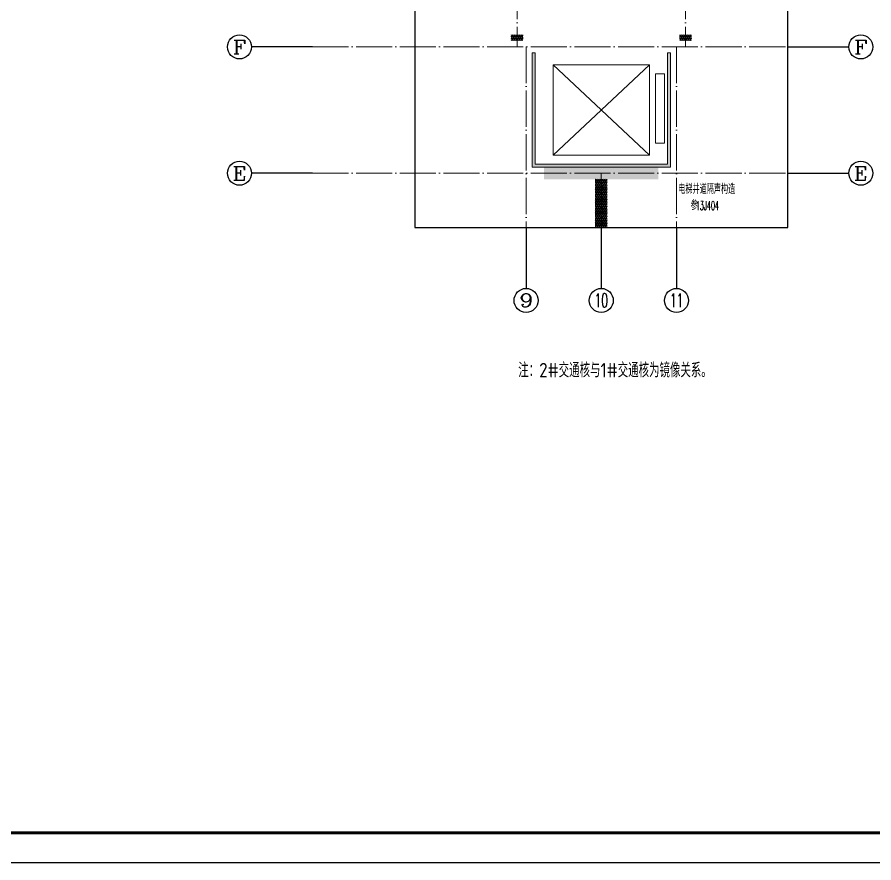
# Model space of a CAD drawing. Extents: x 27938 to 725830, y -209821 to 1628073.
# Drawn here: x 414690 to 428933, y 42598 to 56657 of the extents above; entities that cross this region are included whole.
import ezdxf
from ezdxf.enums import TextEntityAlignment as Align

# ---------------------------------------------------------------- set-up
doc = ezdxf.new("R2010")
doc.units = 0
doc.header["$LTSCALE"] = 1000
doc.header["$MEASUREMENT"] = 0
doc.linetypes.add('DOTE', pattern=[2.42, 2, -0.2, 0.02, -0.2])
for name, color, linetype, lineweight in [('3.5方案汇报，与郭总、侯月琴确定户型_t8$0$STAIR', 2, 'Continuous', 18), ('DOTE', 19, 'DOTE', 9), ('填充', 251, 'Continuous', 5)]:
    doc.layers.add(name, color=color, linetype=linetype, lineweight=lineweight)
for name, color, linetype in [('AXIS', 3, 'Continuous'), ('AXIS_TEXT', 4, 'Continuous'), ('DIM_SYMB', 3, 'Continuous'), ('PUB_TEXT', 4, 'Continuous'), ('保温', 6, 'Continuous'), ('图框', 140, 'Continuous')]:
    doc.layers.add(name, color=color, linetype=linetype)
doc.layers.add('yichutu', color=7, linetype='Continuous', true_color=0xffffff, plot=False)
doc.styles.add('_TCH_AXIS', font='COMPLEX', dxfattribs={"bigfont": 'GBCBIG'})
doc.styles.add('_TCH_DIM', font='SIMPLEX.shx', dxfattribs={"width": 0.7, "bigfont": 'GBCBIG.shx'})
doc.styles.add('COMPLEX', font='COMPLEX')
doc.styles.get("Standard").update_dxf_attribs({"font": 'gbenor.shx', "bigfont": 'gbcbig.shx'})
pattern_1 = [(90, (-79480.94, -466186.094), (-16.49778, 1e-15), [9.525, -19.05]), (210, (-79480.94, -466186.094), (8.24889, -14.2874966), [9.525, -19.05]), (150, (-79480.94, -466176.57), (-8.24889, -14.2874966), [9.525, -19.05])]
pattern_2 = [(90, (-79480.94, -468736.094), (-16.49778, 1e-15), [9.525, -19.05]), (210, (-79480.94, -468736.094), (8.24889, -14.2874966), [9.525, -19.05]), (150, (-79480.94, -468726.569), (-8.24889, -14.2874966), [9.525, -19.05])]

# ---------------------------------------------------------------- blocks, each defined once
blk = doc.blocks.new('yct-841-594-84100-59399.9999999999-100-1000.0')
at = {"layer": 'yichutu', "color": 7, "true_color": 0xffffff}
blk.add_lwpolyline([(0, 0), (0, 59400), (84100, 59400), (84100, 0)], close=True, dxfattribs=at)
blk = doc.blocks.new('_AXISO')
blk.add_circle((0, 0), 0.5)
at = {"layer": 'AXIS_TEXT', "style": 'COMPLEX', "width": 1.041667}
blk.add_attdef('A', text='', height=0.56, dxfattribs=at).set_placement((-0.25, -0.28), (0.25, -0.28), align=Align.FIT)
blk = doc.blocks.new('A$C4D993397')
at = {"layer": '图框'}
blk.add_lwpolyline([(0, 0), (42050, 0), (42050, -29700), (0, -29700)], close=True, dxfattribs=at)
blk.add_lwpolyline([(0, 0), (42050, 0), (42050, -29700), (0, -29700)], close=True, dxfattribs=at)
at = {"layer": '图框', "const_width": 50}
blk.add_lwpolyline([(41550, -29200), (41550, -500), (1250, -500), (1250, -29200)], close=True, dxfattribs=at)

msp = doc.modelspace()

# ---------------------------------------------------------------- hatches: boundary and pattern name
at = {"layer": '保温', "linetype": 'Continuous', "ltscale": 10}
h = msp.add_hatch(dxfattribs=at)
h.set_pattern_fill('HEX', color=251, scale=10, angle=90, style=0)
h.set_pattern_definition(pattern_2)
h.paths.add_polyline_path([(423101.5, 56262.4), (423101.6, 56362.4), (422901.6, 56362.4), (422901.5, 56262.4)])
h = msp.add_hatch(dxfattribs=at)
h.set_pattern_fill('HEX', color=251, scale=10, angle=90, style=0)
h.set_pattern_definition(pattern_2)
h.paths.add_polyline_path([(425701.5, 56262.4), (425701.4, 56362.4), (425901.4, 56362.4), (425901.5, 56262.4)])
h = msp.add_hatch(dxfattribs=at)
h.set_pattern_fill('HEX', color=251, scale=10, angle=90, style=0)
h.set_pattern_definition(pattern_1)
h.paths.add_polyline_path([(425351.6, 53962.4), (425351.6, 54162.4), (423451.5, 54162.4), (423451.5, 53962.4)])
h = msp.add_hatch(dxfattribs=at)
h.set_pattern_fill('HEX', color=251, scale=10, angle=90, style=0)
h.set_pattern_definition(pattern_1)
h.paths.add_polyline_path([(424301.6, 53162.4), (424501.6, 53162.4), (424501.6, 53962.4), (424301.6, 53962.4)])
at = {"layer": '填充'}
h = msp.add_hatch(dxfattribs=at)
h.set_pattern_fill('隔热材料02', color=256, scale=100, style=0)
h.set_pattern_definition([(0, (-749806.673, -554576.26), (0, 50), []), (0, (-749806.673, -554559.595), (0, 50), []), (270, (-749762.93, -554550.963), (50, -9e-15), [5.01775, -44.98225]), (270, (-749800.39, -554550.963), (50, -9e-15), [5.01775, -44.98225]), (90, (-749774.88, -554584.89), (-50, 3e-15), [5.01775, -44.98225]), (90, (-749788.443, -554584.89), (-50, 3e-15), [5.01775, -44.98225]), (180, (-749756.65, -554592.93), (-6e-15, -50), [50.02425, 0.02425]), (135, (-749770.606, -554590.42), (3e-15, 49.99987405), [4.268, -66.44275]), (116.56505, (-749723.624, -554587.4), (0.00011283, 49.99993342), [2.805, -108.9985]), (116.56505, (-749773.624, -554587.4), (0.00011283, 49.99993342), [2.805, -108.9985]), (153.43495, (-749715.59, -554592.93), (-0.0001128, 49.9999334), [5.61, -106.1935]), (153.43495, (-749765.59, -554592.93), (-0.0001128, 49.9999334), [5.61, -106.1935]), (63.43495, (-749724.878, -554579.875), (-0.00011283, 49.99993342), [26.714, -85.0895]), (63.43495, (-749774.878, -554579.875), (-0.00011283, 49.99993342), [26.714, -85.0895]), (116.56505, (-749712.931, -554550.963), (0.00011283, 49.99993342), [2.805, -108.9985]), (116.56505, (-749762.931, -554550.963), (0.00011283, 49.99993342), [2.805, -108.9985]), (135, (-749764.186, -554548.455), (3e-15, 49.99987405), [4.268, -66.44275]), (153.43495, (-749717.204, -554545.437), (-0.0001128, 49.9999334), [5.61, -106.1935]), (153.43495, (-749767.204, -554545.437), (-0.0001128, 49.9999334), [5.61, -106.1935]), (45, (-749799.135, -554548.455), (0, 49.99987405), [4.268, -66.44275]), (63.43495, (-749750.39, -554550.963), (-0.00011283, 49.99993342), [2.805, -108.9985]), (63.43495, (-749800.39, -554550.963), (-0.00011283, 49.99993342), [2.805, -108.9985]), (26.56505, (-749746.118, -554545.437), (0.0001128, 49.9999334), [5.61, -106.1935]), (26.56505, (-749796.118, -554545.437), (0.0001128, 49.9999334), [5.61, -106.1935]), (116.56505, (-749738.443, -554579.875), (0.00011283, 49.99993342), [26.714, -85.0895]), (116.56505, (-749788.443, -554579.875), (0.00011283, 49.99993342), [26.714, -85.0895]), (45, (-749792.715, -554590.42), (0, 49.99987405), [4.268, -66.44275]), (63.43495, (-749739.697, -554587.4), (-0.00011283, 49.99993342), [2.805, -108.9985]), (63.43495, (-749789.697, -554587.4), (-0.00011283, 49.99993342), [2.805, -108.9985]), (26.56505, (-749747.733, -554592.93), (0.0001128, 49.9999334), [5.61, -106.1935]), (26.56505, (-749797.733, -554592.93), (0.0001128, 49.9999334), [5.61, -106.1935])])
h.paths.add_polyline_path([(425501.7, 56062.4), (425551.7, 56062.4), (425551.7, 54162.4), (423251.7, 54162.4), (423251.7, 56062.4), (423301.7, 56062.4), (423301.7, 54212.4), (425501.7, 54212.4)])

# ---------------------------------------------------------------- linework, layer by layer
at = {"layer": '3.5方案汇报，与郭总、侯月琴确定户型_t8$0$STAIR'}
for p, q in [((425201.5, 55862.4), (423601.5, 54362.4)), ((423601.5, 55862.4), (425201.5, 54362.4))]:
    msp.add_line(p, q, dxfattribs=at)
for points in [[(423601.5, 54362.4), (423601.5, 55862.4), (425201.5, 55862.4), (425201.5, 54362.4)], [(425301.5, 54562.4), (425301.5, 55712.4), (425451.5, 55712.4), (425451.5, 54562.4)]]:
    msp.add_lwpolyline(points, close=True, dxfattribs=at)
at = {"layer": 'AXIS'}
for p, q in [((419601.5, 56162.4), (418586.9, 56162.4)), ((427501.5, 56162.4), (428516.1, 56162.4)), ((419601.5, 54062.4), (418586.9, 54062.4)), ((427501.5, 54062.4), (428516.1, 54062.4)), ((423151.5, 53162.4), (423151.5, 52147.8)), ((424401, 53162.4), (424401, 52147.8)), ((425651.5, 53162.4), (425651.5, 52147.8))]:
    msp.add_line(p, q, dxfattribs=at)
at = {"layer": 'DIM_SYMB'}
msp.add_lwpolyline([(419601.5, 66662.4), (419601.5, 61362.4), (421301.5, 61362.4), (421301.5, 53162.4), (427501.5, 53162.4), (427501.5, 66662.4)], close=True, dxfattribs=at)
at = {"layer": 'DOTE', "linetype": 'DOTE', "ltscale": 0.3}
for p, q in [((423001.5, 66662.4), (423001.5, 56162.4)), ((425801.5, 66662.4), (425801.5, 56162.4)), ((419601.5, 56162.4), (427501.5, 56162.4)), ((423151.5, 56162.4), (423151.5, 53162.4)), ((425651.5, 56162.4), (425651.5, 53162.4)), ((419601.5, 54062.4), (427501.5, 54062.4)), ((424401.5, 54062.4), (424401.5, 53162.4))]:
    msp.add_line(p, q, dxfattribs=at)
at = {"layer": '填充'}
msp.add_lwpolyline([(425501.7, 56062.4), (425551.7, 56062.4), (425551.7, 54162.4), (423251.7, 54162.4), (423251.7, 56062.4), (423301.7, 56062.4), (423301.7, 54212.4), (425501.7, 54212.4)], close=True, dxfattribs=at)

# ---------------------------------------------------------------- block references
msp.add_blockref('A$C4D993397', (394030.5, 72298.4))
at = {"layer": 'AXIS'}
ref = msp.add_blockref('_AXISO', (418386.9, 56162.4), dxfattribs=dict(at, xscale=400, yscale=400, zscale=400))
ref.add_attrib('A', 'F', dxfattribs={"layer": 'AXIS_TEXT', "height": 226.3, "style": '_TCH_AXIS', "width": 1.3125}).set_placement((418273.8, 56049.2), (418500.1, 56049.2), align=Align.FIT)
ref = msp.add_blockref('_AXISO', (428716.1, 56162.4), dxfattribs=dict(at, xscale=400, yscale=400, zscale=400))
ref.add_attrib('A', 'F', dxfattribs={"layer": 'AXIS_TEXT', "height": 226.3, "style": '_TCH_AXIS', "width": 1.3125}).set_placement((428603, 56049.2), (428829.3, 56049.2), align=Align.FIT)
ref = msp.add_blockref('_AXISO', (418386.9, 54062.4), dxfattribs=dict(at, xscale=400, yscale=400, zscale=400))
ref.add_attrib('A', 'E', dxfattribs={"layer": 'AXIS_TEXT', "height": 226.3, "style": '_TCH_AXIS', "width": 1.3125}).set_placement((418273.8, 53949.2), (418500.1, 53949.2), align=Align.FIT)
ref = msp.add_blockref('_AXISO', (428716.1, 54062.4), dxfattribs=dict(at, xscale=400, yscale=400, zscale=400))
ref.add_attrib('A', 'E', dxfattribs={"layer": 'AXIS_TEXT', "height": 226.3, "style": '_TCH_AXIS', "width": 1.3125}).set_placement((428603, 53949.2), (428829.3, 53949.2), align=Align.FIT)
ref = msp.add_blockref('_AXISO', (423151.5, 51947.8), dxfattribs=dict(at, xscale=400, yscale=400, zscale=400))
ref.add_attrib('A', '9', dxfattribs={"layer": 'AXIS_TEXT', "height": 226.3, "style": '_TCH_AXIS', "width": 1.5}).set_placement((423038.4, 51834.6), (423264.7, 51834.6), align=Align.FIT)
ref = msp.add_blockref('_AXISO', (424401, 51947.8), dxfattribs=dict(at, xscale=400, yscale=400, zscale=400))
ref.add_attrib('A', '10', dxfattribs={"layer": 'AXIS_TEXT', "height": 226.27, "style": '_TCH_AXIS', "width": 0.724138}).set_placement((424287.9, 51834.6), (424514.2, 51834.6), align=Align.FIT)
ref = msp.add_blockref('_AXISO', (425651.5, 51947.8), dxfattribs=dict(at, xscale=400, yscale=400, zscale=400))
ref.add_attrib('A', '11', dxfattribs={"layer": 'AXIS_TEXT', "height": 226.27, "style": '_TCH_AXIS', "width": 0.875}).set_placement((425538.4, 51834.6), (425764.7, 51834.6), align=Align.FIT)
at = {"layer": 'yichutu', "xscale": 0.5, "yscale": 0.5, "zscale": 0.5}
msp.add_blockref('yct-841-594-84100-59399.9999999999-100-1000.0', (394030.5, 42598.4), dxfattribs=at)

# ---------------------------------------------------------------- texts
at = {"layer": 'PUB_TEXT', "color": 3, "style": '_TCH_DIM'}
for s, height, width, p in [('电梯井道隔声构造', 168.79, 0.7, (425682.9, 53718.6)), ('参', 168.8, 0.7, (425887.1, 53450.9)), ('13J404', 148.75, 0.494118, (425973.1, 53450.9))]:
    msp.add_text(s, height=height, dxfattribs=dict(at, width=width)).set_placement(p)
at = {"layer": 'PUB_TEXT', "color": 1}
msp.add_text('注：2#交通核与1#交通核为镜像关系。', height=241.135, dxfattribs=at).set_placement((423021.4, 50667.8))

doc.saveas('drawing.dxf')
